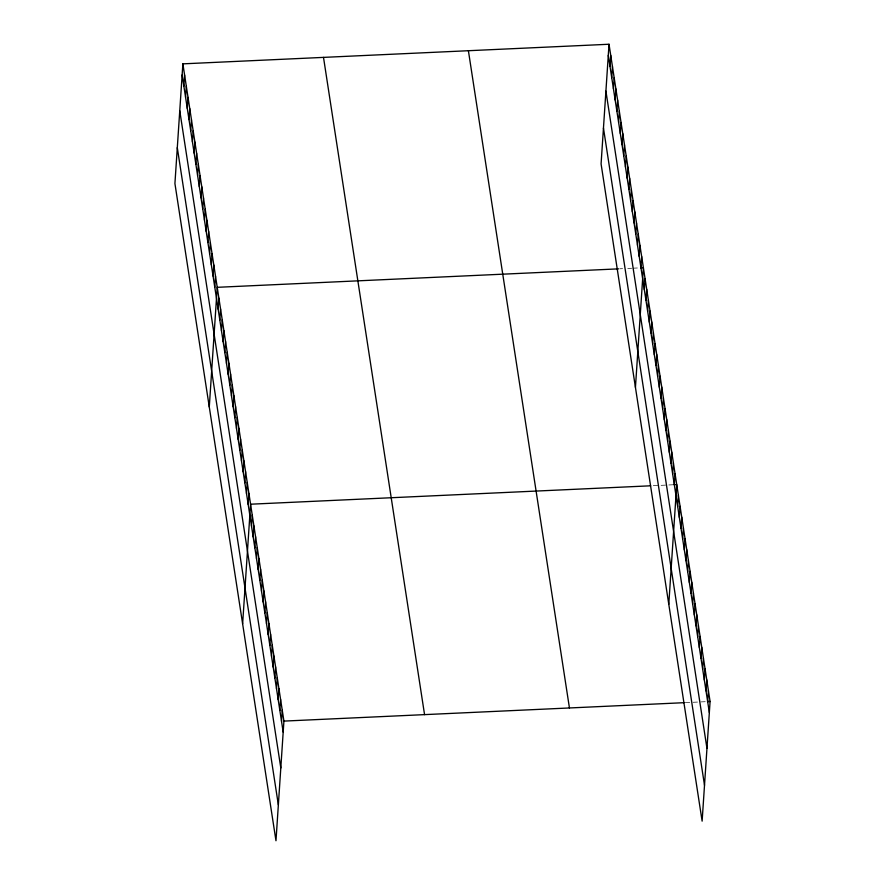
<?xml version="1.0" encoding="UTF-8"?>
<svg xmlns="http://www.w3.org/2000/svg" width="885" height="885" viewBox="0 0 885 885"><rect width="100%" height="100%" fill="white"/><g stroke="black" fill="none" stroke-linecap="round" stroke-linejoin="round"><path stroke-width="0.66" stroke-dasharray="4.42 3.32" d="M619.942 268.786L622.553 268.675M627.764 268.432L631.669 268.255M632.963 268.188L639.479 267.889M653.296 485.677L658.495 485.434M661.106 485.323L672.821 484.781M685.333 702.624L706.175 701.672"/><path stroke-width="1.33" d="M182.874 63.853L174.92 183.516L275.976 840.75L283.919 721.098L182.874 63.853L609.024 44.25L710.08 701.484L702.126 821.147L601.081 163.902L609.024 44.25M183.859 86.077L184.589 75.026M185.573 97.25L186.304 86.199M187.288 108.424L188.018 97.372M189.003 119.597L189.744 108.545M190.729 130.77L191.459 119.718M192.443 141.943L193.173 130.891M194.158 153.116L194.899 142.065M195.884 164.289L196.614 153.238M197.598 175.462L198.328 164.411M199.313 186.635L200.043 175.584M201.028 197.809L201.769 186.757M202.754 208.982L203.484 197.93M204.468 220.155L205.198 209.103M206.183 231.328L206.924 220.276M207.909 242.501L208.639 231.45M209.623 253.674L210.353 242.623M211.338 264.847L212.068 253.796M213.053 276.02L213.794 264.969M214.778 287.194L215.509 276.142M209.28 406.967L217.223 287.315L618.648 268.852M218.164 309.208L218.894 298.168M219.823 320.049L220.564 309.009M221.493 330.901L222.235 319.85M223.164 341.743L223.894 330.691M224.834 352.584L225.564 341.544M226.494 363.436L227.235 352.385M228.164 374.278L228.894 363.226M229.834 385.119L230.565 374.078M231.505 395.96L232.235 384.92M233.164 406.812L233.905 395.761M234.835 417.654L235.565 406.602M236.505 428.495L237.235 417.454M238.165 439.347L238.906 428.296M239.835 450.188L240.565 439.137M241.505 461.03L242.236 449.989M243.176 471.871L243.906 460.831M244.835 482.723L245.576 471.672M246.506 493.565L247.236 482.513M248.176 504.406L248.906 493.365M242.623 623.859L250.577 504.207L650.685 485.799M251.506 526.099L252.236 515.048M253.176 536.941L253.906 525.9M254.847 547.782L255.577 536.741M256.506 558.634L257.247 547.583M258.177 569.475L258.907 558.424M259.847 580.317L260.577 569.276M261.506 591.169L262.248 580.117M263.177 602.01L263.907 590.959M264.847 612.851L265.577 601.811M266.518 623.693L267.248 612.652M268.177 634.545L268.918 623.494M269.848 645.386L270.578 634.346M271.518 656.228L272.248 645.187M273.177 667.08L273.919 656.028M274.848 677.921L275.589 666.87M276.518 688.762L277.248 677.722M278.189 699.615L278.919 688.563M279.848 710.456L280.589 699.404M281.518 721.297L282.249 710.257M610.008 66.475L610.75 55.423M611.734 77.648L612.464 66.596M613.449 88.821L614.179 77.769M615.163 99.994L615.894 88.943M616.878 111.167L617.619 100.116M618.604 122.34L619.334 111.289M620.319 133.513L621.049 122.462M622.033 144.686L622.774 133.635M623.759 155.86L624.489 144.808M625.474 167.022L626.204 155.981M627.188 178.195L627.919 167.154M628.903 189.368L629.644 178.327M630.629 200.541L631.359 189.501M632.344 211.714L633.074 200.674M634.058 222.887L634.799 211.847M635.784 234.06L636.514 223.02M637.499 245.233L638.229 234.193M639.213 256.407L639.943 245.366M640.928 267.58L641.669 256.539M635.441 387.365L643.384 267.712L640.784 267.834M644.313 289.605L645.054 278.554M645.984 300.446L646.714 289.395M647.654 311.288L648.384 300.247M649.325 322.14L650.055 311.089M650.984 332.981L651.725 321.93M652.654 343.822L653.384 332.782M654.325 354.664L655.055 343.623M655.984 365.516L656.725 354.465M657.655 376.357L658.385 365.306M659.325 387.199L660.055 376.158M660.995 398.051L661.726 386.999M662.655 408.892L663.396 397.841M664.325 419.733L665.055 408.693M665.996 430.575L666.726 419.534M667.655 441.427L668.396 430.375M669.325 452.268L670.067 441.217M670.996 463.109L671.726 452.069M672.666 473.962L673.396 462.91M674.326 484.803L675.067 473.752M668.783 604.256L676.726 484.604L674.127 484.714M677.667 506.485L678.397 495.445M679.337 517.338L680.067 506.286M680.996 528.179L681.738 517.139M682.667 539.02L683.397 527.98M684.337 549.873L685.067 538.821M685.997 560.714L686.738 549.662M687.667 571.555L688.397 560.515M689.338 582.407L690.068 571.356M691.008 593.249L691.738 582.197M692.667 604.09L693.409 593.05M694.338 614.931L695.068 603.891M696.008 625.783L696.738 614.732M697.668 636.625L698.409 625.573M699.338 647.466L700.068 636.426M701.008 658.318L701.739 647.267M702.679 669.16L703.409 658.108M704.338 680.001L705.079 668.96M706.009 690.842L706.739 679.802M707.679 701.694L708.409 690.643M283.919 721.098L684.039 702.69M707.469 701.606L710.08 701.484M608.294 55.301L709.339 712.536M605.915 91.133L706.96 748.378M603.459 128.06L704.515 785.305M468.397 50.722L569.442 707.956M323.501 57.392L424.557 714.626M182.133 74.904L283.189 732.138M179.755 110.747L280.81 767.981M177.299 147.673L278.355 804.908"/></g></svg>
